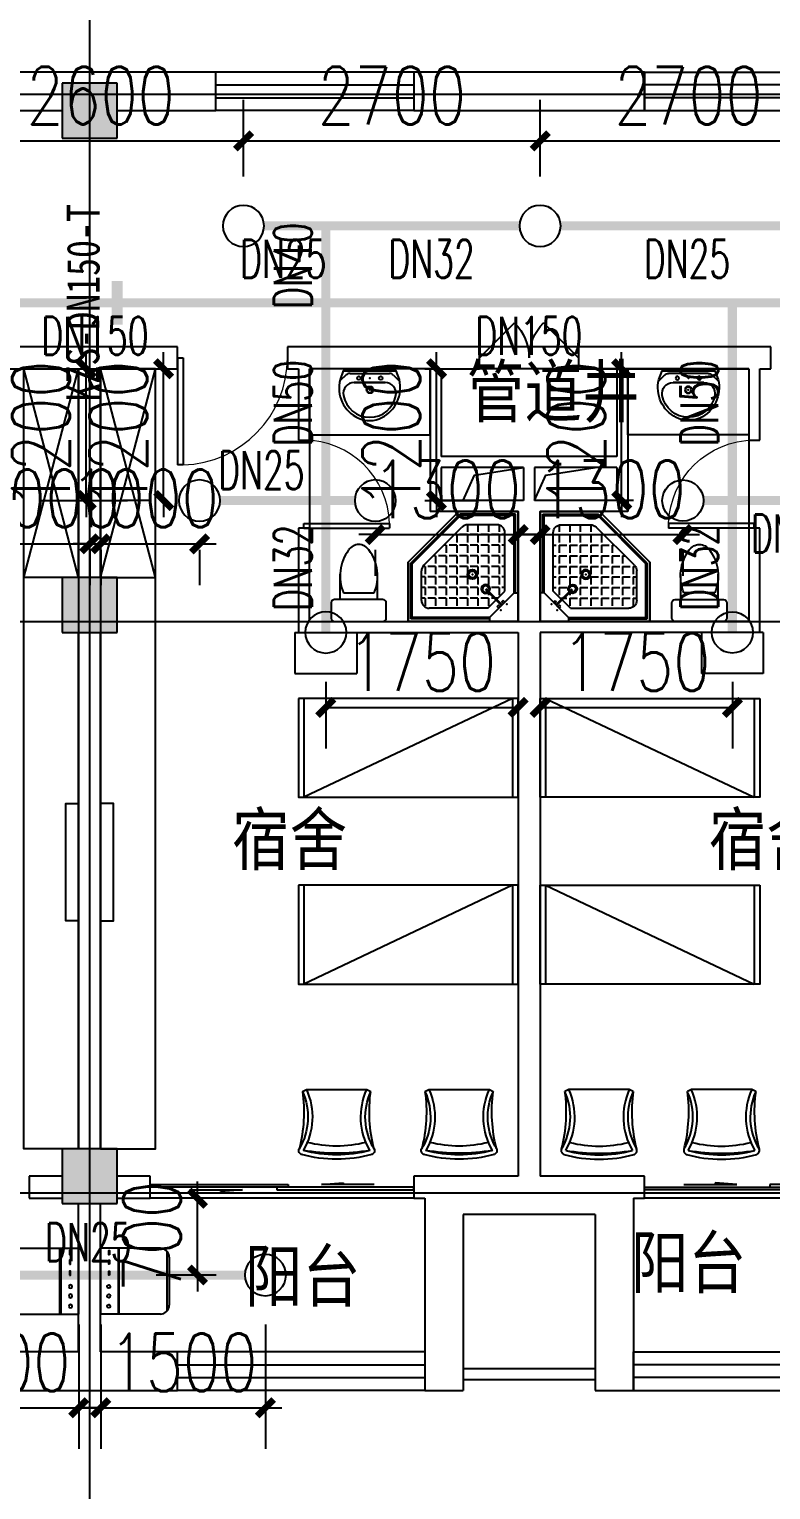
# Model space of a CAD drawing. Extents: x 0 to 2838408, y -923048 to 203859.
# Drawn here: x 2748213 to 2754963, y -549563 to -536267 of the extents above; entities that cross this region are included whole.
import ezdxf
from ezdxf.enums import TextEntityAlignment as Align

# ---------------------------------------------------------------- set-up
doc = ezdxf.new("R2010")
doc.units = 0
doc.header["$LTSCALE"] = 1000
for name, color, linetype in [('A-Fixt', 81, 'Continuous'), ('CLAYER', 7, 'Continuous'), ('COLUMN', 9, 'Continuous'), ('DIM_喷淋', 3, 'Continuous'), ('DOOR_FIRE', 4, 'Continuous'), ('DOTE', 8, 'Continuous'), ('E2-栏杆', 92, 'Continuous'), ('EQUIP_喷头', 7, 'Continuous'), ('PIPE-喷淋', 6, 'Continuous'), ('PUB_HATCH', 8, 'Continuous'), ('PUB_TEXT', 7, 'Continuous'), ('TEXT_喷淋', 7, 'Continuous'), ('TWT_DIM', 3, 'Continuous'), ('WALL', 9, 'Continuous'), ('WINDOW', 4, 'Continuous'), ('XREF', 8, 'Continuous'), ('抗震支吊架', 2, 'Continuous'), ('洁具', 213, 'Continuous'), ('配景', 3, 'Continuous')]:
    doc.layers.add(name, color=color, linetype=linetype)
doc.styles.add('_TCH_DIM_T3', font='SIMPLEX', dxfattribs={"width": 0.75, "bigfont": 'HZTXT'})
doc.styles.add('_TWT_PIPEDN', font='SIMPLEX', dxfattribs={"width": 0.8, "height": 2.3, "bigfont": 'HZTXT'})
doc.styles.add('kzcad', font='', dxfattribs={"width": 0.8})
doc.styles.get("Standard").update_dxf_attribs({"font": 'geniso.shx', "bigfont": 'hztxt.shx'})
doc.styles.get('kzcad').set_extended_font_data('SimSun')
doc.dimstyles.new('_TWT_ARCH&&150', dxfattribs={"dimtxt": 525, "dimasz": 150, "dimexe": 375, "dimexo": 450, "dimgap": 150, "dimtad": 1, "dimdec": 0, "dimzin": 0, "dimdsep": 46, "dimtxsty": '_TCH_DIM_T3', "dimblk": 'ARCHTICK', "dimcen": 0.09, "dimclrt": 7, "dimazin": 2, "dimtfac": 1, "dimtdec": 0, "dimtix": 1, "dimtmove": 2, "dimatfit": 3, "dimfxl": 1, "dimtolj": 1, "dimtzin": 0, "dimarcsym": 0})

# ---------------------------------------------------------------- blocks, each defined once
blk = doc.blocks.new('1F平面-CAD导入_dwg_Drawing4_t3_dwg_$plan$00001613-474159-1F-927810-1F')
at = {"layer": '洁具'}
for p, q in [((-200, 170), (-430, 170)), ((-260, -140), (-260, 140)), ((-30, 250), (-170, 250)), ((-200, -170), (-200, -220)), ((-170, -250), (-30, -250))]:
    blk.add_line(p, q, dxfattribs=at)
for points in [[(-200, 220), (-200, 170), (-200, -170), (-430, -170)], [(0, -220), (0, 220)]]:
    blk.add_lwpolyline(points, dxfattribs=at)
for centre, radius, start, end in [((-413, -227), 398, 67.4505, 126.6381), ((-170, 220), 30, 90, 180), ((-30, 220), 30, 0, 90), ((-590, 0), 110, 123.4509, 236.5491), ((-413, 227), 398, 233.3619, 292.5495), ((-170, -220), 30, 180, 270), ((-30, -220), 30, 270, 0)]:
    blk.add_arc(centre, radius, start, end, dxfattribs=at)
blk = doc.blocks.new('$lvtry$00000169')
at = {"color": 0}
for p, q in [((259, -36), (259, 0)), ((259, -36), (36, -259)), ((276, -120), (120, -276)), ((259, -24), (976, -24)), ((259, -36), (964, -36)), ((276, -120), (808, -120)), ((964, -36), (976, -24)), ((964, -36), (964, -525)), ((976, -24), (976, -530)), ((36, -259), (0, -259)), ((24, -259), (24, -976)), ((36, -259), (36, -964)), ((144, -151), (291, -298)), ((151, -144), (298, -291)), ((173, -309), (173, -239)), ((183, -213), (205, -213)), ((220, -213), (243, -213)), ((270, -213), (270, -143)), ((270, -213), (340, -213)), ((270, -263), (270, -239)), ((366, -213), (366, -143)), ((366, -213), (436, -213)), ((366, -309), (366, -239)), ((462, -213), (462, -143)), ((462, -213), (532, -213)), ((462, -309), (462, -239)), ((558, -213), (558, -143)), ((558, -213), (628, -213)), ((558, -309), (558, -239)), ((655, -213), (655, -143)), ((655, -213), (725, -213)), ((655, -309), (655, -239)), ((751, -213), (751, -143)), ((751, -213), (821, -213)), ((751, -309), (751, -239)), ((847, -213), (847, -143)), ((847, -213), (880, -213)), ((847, -309), (847, -239)), ((880, -192), (880, -460)), ((120, -276), (120, -808)), ((120, -309), (147, -309)), ((173, -309), (243, -309)), ((173, -405), (173, -335)), ((270, -405), (270, -335)), ((334, -309), (340, -309)), ((366, -309), (436, -309)), ((366, -405), (366, -335)), ((462, -309), (532, -309)), ((462, -405), (462, -335)), ((558, -309), (628, -309)), ((558, -405), (558, -335)), ((655, -309), (725, -309)), ((655, -405), (655, -335)), ((751, -309), (821, -309)), ((751, -405), (751, -335)), ((847, -309), (880, -309)), ((847, -405), (847, -335)), ((120, -405), (147, -405)), ((120, -501), (147, -501)), ((173, -405), (243, -405)), ((173, -501), (173, -431)), ((173, -501), (243, -501)), ((173, -598), (173, -528)), ((270, -405), (340, -405)), ((270, -501), (270, -431)), ((270, -501), (340, -501)), ((270, -598), (270, -528)), ((366, -405), (379, -405)), ((366, -501), (366, -431)), ((366, -501), (436, -501)), ((366, -598), (366, -528)), ((462, -405), (532, -405)), ((462, -501), (462, -431)), ((462, -501), (532, -501)), ((462, -598), (462, -528)), ((859, -511), (511, -859)), ((964, -525), (525, -964)), ((976, -530), (530, -976)), ((558, -405), (628, -405)), ((558, -501), (558, -431)), ((558, -501), (628, -501)), ((558, -598), (558, -528)), ((655, -405), (725, -405)), ((655, -501), (655, -431)), ((655, -501), (725, -501)), ((655, -598), (655, -528)), ((751, -405), (821, -405)), ((751, -501), (751, -431)), ((751, -501), (821, -501)), ((751, -598), (751, -528)), ((847, -405), (880, -405)), ((847, -501), (847, -431)), ((847, -501), (867, -501)), ((964, -525), (976, -530)), ((120, -598), (147, -598)), ((173, -598), (243, -598)), ((173, -694), (173, -624)), ((270, -598), (340, -598)), ((270, -694), (270, -624)), ((366, -598), (436, -598)), ((366, -694), (366, -624)), ((462, -598), (532, -598)), ((462, -694), (462, -624)), ((558, -598), (628, -598)), ((558, -694), (558, -624)), ((655, -598), (725, -598)), ((655, -694), (655, -624)), ((751, -598), (773, -598)), ((120, -694), (147, -694)), ((120, -790), (147, -790)), ((173, -694), (243, -694)), ((173, -790), (173, -720)), ((173, -790), (243, -790)), ((270, -694), (340, -694)), ((270, -790), (270, -720)), ((270, -790), (340, -790)), ((366, -694), (436, -694)), ((366, -790), (366, -720)), ((366, -790), (436, -790)), ((462, -694), (532, -694)), ((462, -790), (462, -720)), ((462, -790), (532, -790)), ((558, -694), (628, -694)), ((558, -790), (558, -720)), ((558, -790), (580, -790)), ((655, -694), (676, -694)), ((173, -878), (173, -816)), ((192, -880), (460, -880)), ((270, -880), (270, -816)), ((366, -880), (366, -816)), ((462, -880), (462, -816)), ((36, -964), (24, -976)), ((24, -976), (530, -976)), ((36, -964), (525, -964)), ((525, -964), (530, -976))]:
    blk.add_line(p, q, dxfattribs=at)
blk.add_lwpolyline([(0, 0), (0, -1000), (540, -1000), (1000, -540), (1000, 0)], close=True)
for points in [[(0, 0), (0, -1000)], [(0, 0), (1000, 0)], [(1000, 0), (1000, -540)], [(190, -136), (178, -148), (162, -132), (174, -121)], [(136, -190), (148, -178), (132, -162), (121, -174)], [(1000, -540), (540, -1000)], [(0, -1000), (540, -1000)]]:
    blk.add_lwpolyline(points, close=True, dxfattribs=at)
for radius in [43.8, 31.1]:
    blk.add_circle((416, -428), radius, dxfattribs=at)
for centre, radius, start, end in [((808, -192), 72, 0, 90), ((296, -296), 40.6, 142.583, 128.4197), ((296, -296), 28.6, 145.828, 125.6599), ((808, -460), 72, 315, 0), ((192, -808), 72, 180, 270), ((460, -808), 72, 270, 315)]:
    blk.add_arc(centre, radius, start, end, dxfattribs=at)
for p in [(156, -102, 0), (103, -156, 0), (416, -428, 0)]:
    blk.add_point(p, dxfattribs=at)
blk = doc.blocks.new('$lvtry$00000178')
at = {"color": 0}
for p, q in [((-238, 0), (238, 0)), ((-214, -36), (-272, -91)), ((-180, -23), (180, -23)), ((-142, -105), (140, -105)), ((140, -105), (-142, -105)), ((216, -37), (268, -91))]:
    blk.add_line(p, q, dxfattribs=at)
blk.add_lwpolyline([(-104, -430, 0.224698), (110, -425, 0.348046), (269, -79), (239, 0), (-241, 0), (-271, -79, 0.356844)], format="xyb", close=True, dxfattribs=at)
for centre, radius in [((-100, -65), 16.3), ((100, -65), 16.3), ((1, -172), 31.6)]:
    blk.add_circle(centre, radius, dxfattribs=at)
at = {"color": 0, "lineweight": 13}
blk.add_circle((1, -172), 23, dxfattribs=at)
at = {"color": 0}
for centre, radius, start, end in [((-142, -205), 100, 90, 190.5602), ((-180, -73), 50, 90, 133.181), ((140, -205), 100, 349.4398, 90), ((180, -73), 50, 44.5607, 90), ((-1, -179), 243, 190.5602, 349.4398)]:
    blk.add_arc(centre, radius, start, end, dxfattribs=at)
for p in [(0, -65), (1, -172)]:
    blk.add_point(p, dxfattribs=at)
blk = doc.blocks.new('A$C70365C93')
at = {"layer": '洁具'}
blk.add_lwpolyline([(-1900, 2300), (-1900, 1700), (-800, 1700), (-800, 2300)], close=True, dxfattribs=at)
blk.add_blockref('$lvtry$00000178', (-1350, 2280), dxfattribs=at)
at = {"layer": '洁具', "rotation": 180}
blk.add_blockref('$lvtry$00000169', (0, 0), dxfattribs=at)
at = {"layer": '洁具', "extrusion": (0, 0, -1), "xscale": -1, "zscale": -1, "rotation": 90}
blk.add_blockref('1F平面-CAD导入_dwg_Drawing4_t3_dwg_$plan$00001613-474159-1F-927810-1F', (1450, 0), dxfattribs=at)
blk = doc.blocks.new('单人床')
at = {"layer": 'A-Fixt'}
for p, q in [((47774, 13973), (48674, 13973)), ((47774, 12073), (48674, 13973)), ((47774, 12073), (48674, 12073))]:
    blk.add_line(p, q, dxfattribs=at)
blk.add_lwpolyline([(47774, 14023), (48674, 14023), (48674, 12023), (47774, 12023), (47774, 14023)], dxfattribs=at)
blk = doc.blocks.new('CH_AP01')
for p, q in [((-311, 17), (-275, 0)), ((-275, 0), (275, 0)), ((275, 0), (311, 17))]:
    blk.add_line(p, q)
for centre, radius, start, end in [((-307, 555), 37.8, 100.1859, 202.8359), ((-1658, 202), 1360, 352.1659, 14.4283), ((-824, 250), 563, 335.5038, 31.0903), ((0, -579), 1213, 74.7104, 105.2896), ((0, -579), 1173, 75.0287, 104.9713), ((0, -1278), 1857, 80.611, 99.389), ((-824, 250), 603, 335.5038, 30.2691), ((824, 250), 603, 149.7309, 204.4962), ((824, 250), 563, 148.9097, 204.4962), ((1658, 202), 1360, 165.5717, 187.8341), ((307, 555), 37.8, 337.1641, 79.8141), ((0, -579), 1093, 75.8767, 104.1233)]:
    blk.add_arc(centre, radius, start, end)
blk = doc.blocks.new('A$C61295E98')
at = {"color": 3}
for p, q in [((544, 598), (0, 598)), ((0, 598), (0, 0)), ((161, 598), (161, 0)), ((170, 0), (170, 598)), ((603, 572), (603, 26)), ((624, 518), (624, 80)), ((544, 0), (0, 0))]:
    blk.add_line(p, q, dxfattribs=at)
for points in [[(82, 540), (75, 540), (75, 577), (82, 577)], [(82, 453), (75, 453), (75, 490), (82, 490)], [(82, 353), (75, 353), (75, 389), (82, 389)]]:
    blk.add_lwpolyline(points, close=True, dxfattribs=at)
for centre in [(74, 250), (74, 164), (74, 71)]:
    blk.add_circle(centre, 15.7, dxfattribs=at)
for centre, start, end in [((544, 518), 360, 90), ((544, 80), 270, 0)]:
    blk.add_arc(centre, 80, start, end, dxfattribs=at)
blk = doc.blocks.new('宿舍')
at = {"layer": 'A-Fixt'}
for p, q in [((47854, 13802), (48354, 15702)), ((48354, 13802), (47854, 15702)), ((47854, 13802), (48354, 13802))]:
    blk.add_line(p, q, dxfattribs=at)
for points in [[(47854, 8602), (48354, 8602), (48354, 15702), (47854, 15702)], [(47854, 10676), (47970, 10676), (47970, 11743), (47854, 11743)]]:
    blk.add_lwpolyline(points, close=True, dxfattribs=at)
at = {"xscale": -1, "rotation": 90}
for p in [(63677, 60475), (63677, 58775)]:
    blk.add_blockref('单人床', p, dxfattribs=at)
at = {"layer": 'A-Fixt', "xscale": -1, "rotation": 180}
for p in [(50002, 9140), (51117, 9140)]:
    blk.add_blockref('CH_AP01', p, dxfattribs=at)
at = {"layer": '配景', "color": 252}
blk.add_blockref('A$C61295E98', (47854, 7097), dxfattribs=at)
blk = doc.blocks.new('$WINLIB2D$00000001')
at = {"color": 0}
for points in [[(-0.5, 0.5), (-0.5, -0.5)], [(-0.5, 0.5), (0.5, 0.5)], [(0.5, -0.5), (0.5, 0.5)], [(0.5, 0.1667), (-0.5, 0.1667)], [(0.5, -0.1667), (-0.5, -0.1667)], [(-0.5, -0.5), (0.5, -0.5)]]:
    blk.add_lwpolyline(points, dxfattribs=at)
blk = doc.blocks.new('$DorLib2D$00000131')
at = {"color": 0, "linetype": 'Continuous'}
for p, q in [((0.15, 0.125), (0.2319, 0.1973)), ((0.2319, 0.1973), (0.2319, 0.125)), ((-0.5, 0.125), (-0.5, 0)), ((0.0192, 0.125), (-0.5, 0.125)), ((0.0192, 0), (0.0192, 0.125)), ((0.35, 0.125), (0.15, 0.125)), ((-0.5, 0), (0.0192, 0)), ((-0.024, 0), (0.5, 0)), ((-0.024, -0.125), (-0.024, 0)), ((0.5, 0), (0.5, -0.125)), ((-0.35, -0.125), (-0.15, -0.125)), ((-0.2319, -0.1973), (-0.2319, -0.125)), ((-0.15, -0.125), (-0.2319, -0.1973)), ((0.5, -0.125), (-0.024, -0.125))]:
    blk.add_line(p, q, dxfattribs=at)
blk = doc.blocks.new('$DorLib2D$00000116')
at = {"color": 0}
for p, q in [((-0.5, 0), (-0.146, 0.354)), ((0.5, 0), (0.146, 0.354))]:
    blk.add_line(p, q, dxfattribs=at)
for centre, start, end in [((-0.5, 0), 0, 45), ((0.5, 0), 135, 180)]:
    blk.add_arc(centre, 0.5, start, end, dxfattribs=at)
blk = doc.blocks.new('$DorLib2D$00000001')
for p, q in [((0.45, 0.975), (0.5, 0.975)), ((0.45, 0), (0.45, 0.975)), ((0.5, 0), (0.5, 0.975)), ((0.5, 0), (0.45, 0))]:
    blk.add_line(p, q)
at = {"lineweight": 13}
blk.add_arc((0.475, 0), 0.975, 91.4693, 180, dxfattribs=at)
blk = doc.blocks.new('3F1')
at = {"layer": 'PUB_HATCH'}
for points in [[(2412466.7, -537258.3), (2412966.7, -537258.3), (2412966.7, -536758.3), (2412466.7, -536758.3)], [(2412466.7, -541758.3), (2412966.7, -541758.3), (2412966.7, -541258.3), (2412466.7, -541258.3)], [(2412466.7, -546958.3), (2412966.7, -546958.3), (2412966.7, -546458.3), (2412466.7, -546458.3)]]:
    blk.add_hatch(color=256, dxfattribs=at).paths.add_polyline_path(points)
for points in [[(2416116.7, -540558.3), (2416220.3, -540328), (2416666.7, -540258.3)], [(2416766.7, -540558.3), (2416870.3, -540328), (2417316.7, -540258.3)]]:
    blk.add_lwpolyline(points)
at = {"layer": 'COLUMN'}
for p, q in [((2412966.7, -536758.3), (2412466.7, -536758.3)), ((2412466.7, -536758.3), (2412466.7, -537258.3)), ((2412966.7, -537258.3), (2412966.7, -536758.3)), ((2412466.7, -537258.3), (2412966.7, -537258.3)), ((2412966.7, -541258.3), (2412466.7, -541258.3)), ((2412466.7, -541258.3), (2412466.7, -541758.3)), ((2412966.7, -541758.3), (2412966.7, -541258.3)), ((2412466.7, -541758.3), (2412966.7, -541758.3)), ((2412966.7, -546458.3), (2412466.7, -546458.3)), ((2412466.7, -546458.3), (2412466.7, -546958.3)), ((2412966.7, -546958.3), (2412966.7, -546458.3)), ((2412466.7, -546958.3), (2412966.7, -546958.3))]:
    blk.add_line(p, q, dxfattribs=at)
at = {"layer": 'DOOR_FIRE'}
for p, q in [((2417166.7, -539158.3), (2416266.7, -539158.3)), ((2417166.7, -539358.3), (2416266.7, -539358.3))]:
    blk.add_line(p, q, dxfattribs=at)
at = {"layer": 'DOTE'}
for p, q in [((2412716.7, -467258.3), (2412716.7, -550458.3)), ((2343216.7, -536858.3), (2453916.7, -536858.3)), ((2343216.7, -541658.3), (2453916.7, -541658.3)), ((2343216.7, -546858.3), (2453916.7, -546858.3)), ((2343216.7, -546858.3), (2453916.7, -546858.3))]:
    blk.add_line(p, q, dxfattribs=at)
at = {"layer": 'E2-栏杆'}
for points in [[(2416116.7, -548458.3), (2417316.7, -548458.3)], [(2416116.7, -548558.3), (2417316.7, -548558.3)]]:
    blk.add_lwpolyline(points, dxfattribs=at)
at = {"layer": 'WALL'}
for p, q in [((2412716.7, -536658.3), (2411566.7, -536658.3)), ((2413866.7, -536658.3), (2412716.7, -536658.3)), ((2413866.7, -537008.3), (2413866.7, -536658.3)), ((2417766.7, -536658.3), (2415666.7, -536658.3)), ((2415666.7, -536658.3), (2415666.7, -537008.3)), ((2417766.7, -537008.3), (2417766.7, -536658.3)), ((2411566.7, -537008.3), (2412466.7, -537008.3)), ((2412966.7, -537008.3), (2413866.7, -537008.3)), ((2415666.7, -537008.3), (2417766.7, -537008.3)), ((2412716.7, -539158.3), (2411916.7, -539158.3)), ((2413516.7, -539158.3), (2412716.7, -539158.3)), ((2413516.7, -539358.3), (2413516.7, -539158.3)), ((2414616.7, -539158.3), (2414516.7, -539158.3)), ((2414516.7, -539158.3), (2414516.7, -539358.3)), ((2415816.7, -539158.3), (2414616.7, -539158.3)), ((2416266.7, -539158.3), (2415816.7, -539158.3)), ((2416266.7, -539358.3), (2416266.7, -539158.3)), ((2417616.7, -539158.3), (2417166.7, -539158.3)), ((2417166.7, -539158.3), (2417166.7, -539358.3)), ((2418816.7, -539158.3), (2417616.7, -539158.3)), ((2418916.7, -539158.3), (2418816.7, -539158.3)), ((2418916.7, -539358.3), (2418916.7, -539158.3)), ((2411916.7, -539358.3), (2412616.7, -539358.3)), ((2412616.7, -541258.3), (2412616.7, -539358.3)), ((2412816.7, -541258.3), (2412816.7, -539358.3)), ((2412816.7, -539358.3), (2413516.7, -539358.3)), ((2414516.7, -539358.3), (2414616.7, -539358.3)), ((2414616.7, -539358.3), (2414616.7, -540008.3)), ((2415816.7, -539358.3), (2414716.7, -539358.3)), ((2414716.7, -540008.3), (2414716.7, -539358.3)), ((2415816.7, -539358.3), (2415816.7, -540158.3)), ((2415916.7, -539358.3), (2416266.7, -539358.3)), ((2415916.7, -539358.3), (2415916.7, -540158.3)), ((2417166.7, -539358.3), (2417516.7, -539358.3)), ((2417516.7, -539358.3), (2417516.7, -540158.3)), ((2418716.7, -539358.3), (2417616.7, -539358.3)), ((2417616.7, -539358.3), (2417616.7, -540158.3)), ((2418716.7, -539358.3), (2418716.7, -540008.3)), ((2418816.7, -540008.3), (2418816.7, -539358.3)), ((2418816.7, -539358.3), (2418916.7, -539358.3)), ((2414616.7, -540008.3), (2414716.7, -540008.3)), ((2418716.7, -540008.3), (2418816.7, -540008.3)), ((2415816.7, -540158.3), (2415816.7, -540658.3)), ((2416716.7, -540158.3), (2415916.7, -540158.3)), ((2417516.7, -540158.3), (2416716.7, -540158.3)), ((2417616.7, -540158.3), (2417616.7, -540658.3)), ((2416666.7, -540258.3), (2415916.7, -540258.3)), ((2415916.7, -540258.3), (2415916.7, -540558.3)), ((2416666.7, -540258.3), (2416666.7, -540558.3)), ((2417516.7, -540258.3), (2416766.7, -540258.3)), ((2416766.7, -540258.3), (2416766.7, -540558.3)), ((2417516.7, -540258.3), (2417516.7, -540558.3)), ((2416666.7, -540558.3), (2415916.7, -540558.3)), ((2417516.7, -540558.3), (2416766.7, -540558.3)), ((2416616.7, -540658.3), (2415816.7, -540658.3)), ((2416616.7, -540658.3), (2416616.7, -541658.3)), ((2416816.7, -540658.3), (2416816.7, -541658.3)), ((2417616.7, -540658.3), (2416816.7, -540658.3)), ((2414716.7, -540808.3), (2414616.7, -540808.3)), ((2414616.7, -540808.3), (2414616.7, -541758.3)), ((2414716.7, -541658.3), (2414716.7, -540808.3)), ((2418816.7, -540808.3), (2418716.7, -540808.3)), ((2418716.7, -540808.3), (2418716.7, -541658.3)), ((2418816.7, -541758.3), (2418816.7, -540808.3)), ((2414716.7, -541658.3), (2416616.7, -541658.3)), ((2418716.7, -541658.3), (2416816.7, -541658.3)), ((2412616.7, -546458.3), (2412616.7, -541758.3)), ((2412816.7, -546458.3), (2412816.7, -541758.3)), ((2414616.7, -541758.3), (2416616.7, -541758.3)), ((2416616.7, -541758.3), (2416616.7, -546708.3)), ((2418816.7, -541758.3), (2416816.7, -541758.3)), ((2416816.7, -541758.3), (2416816.7, -546708.3)), ((2412466.7, -546708.3), (2412166.7, -546708.3)), ((2412166.7, -546708.3), (2412166.7, -546908.3)), ((2413266.7, -546708.3), (2412966.7, -546708.3)), ((2413266.7, -546908.3), (2413266.7, -546708.3)), ((2416016.7, -546708.3), (2415666.7, -546708.3)), ((2415666.7, -546708.3), (2415666.7, -546908.3)), ((2416616.7, -546708.3), (2416016.7, -546708.3)), ((2417416.7, -546708.3), (2416816.7, -546708.3)), ((2417766.7, -546708.3), (2417416.7, -546708.3)), ((2417766.7, -546908.3), (2417766.7, -546708.3)), ((2412166.7, -546908.3), (2412466.7, -546908.3)), ((2412616.7, -548308.3), (2412616.7, -546958.3)), ((2412816.7, -548308.3), (2412816.7, -546958.3)), ((2412966.7, -546908.3), (2413266.7, -546908.3)), ((2415666.7, -546908.3), (2415766.7, -546908.3)), ((2415766.7, -546908.3), (2415766.7, -548308.3)), ((2417666.7, -546908.3), (2417666.7, -548308.3)), ((2417666.7, -546908.3), (2417766.7, -546908.3)), ((2416116.7, -547058.3), (2416116.7, -548658.3)), ((2416716.7, -547058.3), (2416116.7, -547058.3)), ((2417316.7, -547058.3), (2416716.7, -547058.3)), ((2417316.7, -547058.3), (2417316.7, -548658.3)), ((2412616.7, -548308.3), (2411916.7, -548308.3)), ((2413516.7, -548308.3), (2412816.7, -548308.3)), ((2413516.7, -548658.3), (2413516.7, -548308.3)), ((2415766.7, -548308.3), (2415766.7, -548658.3)), ((2417666.7, -548658.3), (2417666.7, -548308.3)), ((2411916.7, -548658.3), (2412716.7, -548658.3)), ((2412716.7, -548658.3), (2413516.7, -548658.3)), ((2415766.7, -548658.3), (2416116.7, -548658.3)), ((2417316.7, -548658.3), (2417666.7, -548658.3))]:
    blk.add_line(p, q, dxfattribs=at)
at = {"layer": 'WINDOW'}
for p, q in [((2414716.7, -540008.3), (2414716.7, -540808.3)), ((2418716.7, -540008.3), (2418716.7, -540808.3)), ((2415666.7, -546908.3), (2413266.7, -546908.3)), ((2420166.7, -546908.3), (2417766.7, -546908.3))]:
    blk.add_line(p, q, dxfattribs=at)
at = {"xscale": -1, "rotation": 359.9999999999999}
for name, p in [('宿舍', (2460470.6, -555059.9)), ('A$C70365C93', (2416816.7, -541658.3)), ('宿舍', (2468470.6, -555059.9))]:
    blk.add_blockref(name, p, dxfattribs=at)
for name, p in [('宿舍', (2364962.9, -555059.9)), ('A$C70365C93', (2416616.7, -541658.3))]:
    blk.add_blockref(name, p)
at = {"layer": 'DOOR_FIRE', "xscale": 900, "yscale": -900, "zscale": 200, "rotation": 179.9999999994664}
blk.add_blockref('$DorLib2D$00000116', (2416716.7, -539258.3), dxfattribs=at)
at = {"layer": 'WINDOW'}
for name, p, xscale, yscale, zscale, rotation in [('$WINLIB2D$00000001', (2414766.7, -536833.3), -1800, 350, -1800, 359.9999999999996), ('$DorLib2D$00000001', (2414666.7, -540408.3), 800, 800, 800, 269.9999999994664), ('$DorLib2D$00000001', (2418766.7, -540408.3), 800, -800, 800, 269.9999999994664), ('$DorLib2D$00000131', (2414466.7, -546808.3), 2400, 200, 2400, 180), ('$DorLib2D$00000131', (2418966.7, -546808.3), -2400, 200, -2400, 180), ('$WINLIB2D$00000001', (2414641.7, -548483.3), 2249.999999993481, -350, 2249.999999993481, 180)]:
    blk.add_blockref(name, p, dxfattribs=dict(at, xscale=xscale, yscale=yscale, zscale=zscale, rotation=rotation))
for name, p, xscale, yscale, zscale in [('$WINLIB2D$00000001', (2418666.7, -536833.3), 1800, 350, 1800), ('$DorLib2D$00000001', (2414016.7, -539258.3), -1000, -1000, -1000), ('$WINLIB2D$00000001', (2418791.7, -548483.3), 2249.999999993481, 350, 2249.999999993481)]:
    blk.add_blockref(name, p, dxfattribs=dict(at, xscale=xscale, yscale=yscale, zscale=zscale))
at = {"layer": 'CLAYER'}
blk.add_text('管道井', height=525, dxfattribs=at).set_placement((2416149.1, -539845.3))
at = {"layer": 'PUB_TEXT'}
for s, p in [('宿舍', (2414011.9, -543922.1)), ('宿舍', (2418351.3, -543922.1)), ('阳台', (2417643.2, -547774.1)), ('阳台', (2414131.5, -547896.3))]:
    blk.add_text(s, height=525, dxfattribs=at).set_placement(p)
blk = doc.blocks.new('_ArchTick')
at = {"color": 0, "linetype": 'ByBlock', "const_width": 0.4}
blk.add_lwpolyline([(-0.5, -0.5), (0.5, 0.5)], dxfattribs=at)
blk = doc.blocks.new('*D2132')
at = {"layer": 'Defpoints', "color": 0, "linetype": 'ByBlock', "transparency": 16777216}
for p in [(2748863, -547608), (2750363, -547608), (2750363, -548816)]:
    blk.add_point(p, dxfattribs=at)
at = {"layer": 'TWT_DIM', "color": 0, "linetype": 'ByBlock', "lineweight": -2, "transparency": 16777216}
for p, q in [((2748863, -548058), (2748863, -549191)), ((2750363, -548058), (2750363, -549191)), ((2748863, -548816), (2748713, -548816)), ((2748863, -548816), (2750363, -548816)), ((2750363, -548816), (2750513, -548816))]:
    blk.add_line(p, q, dxfattribs=at)
at = {"layer": 'TWT_DIM', "color": 0, "linetype": 'ByBlock', "lineweight": -2, "transparency": 16777216, "xscale": 150, "yscale": 150, "zscale": 150}
blk.add_blockref('_ArchTick', (2748863, -548816), dxfattribs=at)
at = {"layer": 'TWT_DIM', "color": 0, "linetype": 'ByBlock', "lineweight": -2, "transparency": 16777216, "xscale": 150, "yscale": 150, "zscale": 150, "rotation": 180}
blk.add_blockref('_ArchTick', (2750363, -548816), dxfattribs=at)
at = {"layer": 'TWT_DIM', "color": 7, "linetype": 'ByBlock', "transparency": 16777216, "insert": (2749613, -548403), "char_height": 525, "attachment_point": 5, "style": '_TCH_DIM_T3'}
blk.add_mtext('\\A1;1500', dxfattribs=at)
blk = doc.blocks.new('*D2133')
at = {"layer": 'Defpoints', "color": 0, "linetype": 'ByBlock', "transparency": 16777216}
for p in [(2749744, -546908), (2750363, -546908), (2750363, -547608)]:
    blk.add_point(p, dxfattribs=at)
at = {"layer": 'TWT_DIM', "color": 0, "linetype": 'ByBlock', "lineweight": -2, "transparency": 16777216}
for p, q in [((2749744, -546908), (2749744, -546758)), ((2749913, -546908), (2749369, -546908)), ((2749744, -547608), (2749744, -546908)), ((2749913, -547608), (2749369, -547608)), ((2749744, -547608), (2749744, -547758))]:
    blk.add_line(p, q, dxfattribs=at)
at = {"layer": 'TWT_DIM', "color": 0, "linetype": 'ByBlock', "lineweight": -2, "transparency": 16777216, "xscale": 150, "yscale": 150, "zscale": 150}
for p, rotation in [((2749744, -546908), 270), ((2749744, -547608), 90)]:
    blk.add_blockref('_ArchTick', p, dxfattribs=dict(at, rotation=rotation))
at = {"layer": 'TWT_DIM', "color": 7, "linetype": 'ByBlock', "transparency": 16777216, "insert": (2749331, -547258), "char_height": 525, "attachment_point": 5, "rotation": 90, "style": '_TCH_DIM_T3'}
blk.add_mtext('\\A1;700', dxfattribs=at)
blk = doc.blocks.new('*D2134')
at = {"layer": 'Defpoints', "color": 0, "linetype": 'ByBlock', "transparency": 16777216}
for p in [(2752863, -540558), (2754163, -540558), (2754163, -540868)]:
    blk.add_point(p, dxfattribs=at)
at = {"layer": 'TWT_DIM', "color": 0, "linetype": 'ByBlock', "lineweight": -2, "transparency": 16777216}
for p, q in [((2752863, -540868), (2752713, -540868)), ((2752863, -540868), (2754163, -540868)), ((2754163, -540868), (2754313, -540868)), ((2752863, -541008), (2752863, -541243)), ((2754163, -541008), (2754163, -541243))]:
    blk.add_line(p, q, dxfattribs=at)
at = {"layer": 'TWT_DIM', "color": 0, "linetype": 'ByBlock', "lineweight": -2, "transparency": 16777216, "xscale": 150, "yscale": 150, "zscale": 150}
blk.add_blockref('_ArchTick', (2752863, -540868), dxfattribs=at)
at = {"layer": 'TWT_DIM', "color": 0, "linetype": 'ByBlock', "lineweight": -2, "transparency": 16777216, "xscale": 150, "yscale": 150, "zscale": 150, "rotation": 180}
blk.add_blockref('_ArchTick', (2754163, -540868), dxfattribs=at)
at = {"layer": 'TWT_DIM', "color": 7, "linetype": 'ByBlock', "transparency": 16777216, "insert": (2753513, -540456), "char_height": 525, "attachment_point": 5, "style": '_TCH_DIM_T3'}
blk.add_mtext('\\A1;1300', dxfattribs=at)
blk = doc.blocks.new('*D2135')
at = {"layer": 'Defpoints', "color": 0, "linetype": 'ByBlock', "transparency": 16777216}
for p in [(2751363, -540558), (2752663, -540558), (2752663, -540868)]:
    blk.add_point(p, dxfattribs=at)
at = {"layer": 'TWT_DIM', "color": 0, "linetype": 'ByBlock', "lineweight": -2, "transparency": 16777216}
for p, q in [((2751363, -540868), (2751213, -540868)), ((2751363, -540868), (2752663, -540868)), ((2752663, -540868), (2752813, -540868)), ((2751363, -541008), (2751363, -541243)), ((2752663, -541008), (2752663, -541243))]:
    blk.add_line(p, q, dxfattribs=at)
at = {"layer": 'TWT_DIM', "color": 0, "linetype": 'ByBlock', "lineweight": -2, "transparency": 16777216, "xscale": 150, "yscale": 150, "zscale": 150}
blk.add_blockref('_ArchTick', (2751363, -540868), dxfattribs=at)
at = {"layer": 'TWT_DIM', "color": 0, "linetype": 'ByBlock', "lineweight": -2, "transparency": 16777216, "xscale": 150, "yscale": 150, "zscale": 150, "rotation": 180}
blk.add_blockref('_ArchTick', (2752663, -540868), dxfattribs=at)
at = {"layer": 'TWT_DIM', "color": 7, "linetype": 'ByBlock', "transparency": 16777216, "insert": (2752013, -540456), "char_height": 525, "attachment_point": 5, "style": '_TCH_DIM_T3'}
blk.add_mtext('\\A1;1300', dxfattribs=at)
blk = doc.blocks.new('*D2138')
at = {"layer": 'Defpoints', "color": 0, "linetype": 'ByBlock', "transparency": 16777216}
for p in [(2752863, -541758), (2754613, -541758), (2754613, -542441)]:
    blk.add_point(p, dxfattribs=at)
at = {"layer": 'TWT_DIM', "color": 0, "linetype": 'ByBlock', "lineweight": -2, "transparency": 16777216}
for p, q in [((2752863, -542208), (2752863, -542816)), ((2754613, -542208), (2754613, -542816)), ((2752863, -542441), (2754613, -542441))]:
    blk.add_line(p, q, dxfattribs=at)
at = {"layer": 'TWT_DIM', "color": 0, "linetype": 'ByBlock', "lineweight": -2, "transparency": 16777216, "xscale": 150, "yscale": 150, "zscale": 150, "rotation": 180}
blk.add_blockref('_ArchTick', (2752863, -542441), dxfattribs=at)
at = {"layer": 'TWT_DIM', "color": 0, "linetype": 'ByBlock', "lineweight": -2, "transparency": 16777216, "xscale": 150, "yscale": 150, "zscale": 150}
blk.add_blockref('_ArchTick', (2754613, -542441), dxfattribs=at)
at = {"layer": 'TWT_DIM', "color": 7, "linetype": 'ByBlock', "transparency": 16777216, "insert": (2753738, -542028), "char_height": 525, "attachment_point": 5, "style": '_TCH_DIM_T3'}
blk.add_mtext('\\A1;1750', dxfattribs=at)
blk = doc.blocks.new('*D2140')
at = {"layer": 'Defpoints', "color": 0, "linetype": 'ByBlock', "transparency": 16777216}
for p in [(2753605, -539358), (2754163, -539358), (2754163, -540558)]:
    blk.add_point(p, dxfattribs=at)
at = {"layer": 'TWT_DIM', "color": 0, "linetype": 'ByBlock', "lineweight": -2, "transparency": 16777216}
for p, q in [((2753605, -539358), (2753605, -539208)), ((2753713, -539358), (2753230, -539358)), ((2753605, -540558), (2753605, -539358)), ((2753713, -540558), (2753230, -540558)), ((2753605, -540558), (2753605, -540708))]:
    blk.add_line(p, q, dxfattribs=at)
at = {"layer": 'TWT_DIM', "color": 0, "linetype": 'ByBlock', "lineweight": -2, "transparency": 16777216, "xscale": 150, "yscale": 150, "zscale": 150}
for p, rotation in [((2753605, -539358), 270), ((2753605, -540558), 90)]:
    blk.add_blockref('_ArchTick', p, dxfattribs=dict(at, rotation=rotation))
at = {"layer": 'TWT_DIM', "color": 7, "linetype": 'ByBlock', "transparency": 16777216, "insert": (2753192, -539958), "char_height": 525, "attachment_point": 5, "rotation": 90, "style": '_TCH_DIM_T3'}
blk.add_mtext('\\A1;1200', dxfattribs=at)
blk = doc.blocks.new('*D2142')
at = {"layer": 'Defpoints', "color": 0, "linetype": 'ByBlock', "transparency": 16777216}
for p in [(2750913, -541758), (2752663, -541758), (2752663, -542441)]:
    blk.add_point(p, dxfattribs=at)
at = {"layer": 'TWT_DIM', "color": 0, "linetype": 'ByBlock', "lineweight": -2, "transparency": 16777216}
for p, q in [((2750913, -542208), (2750913, -542816)), ((2752663, -542208), (2752663, -542816)), ((2750913, -542441), (2752663, -542441))]:
    blk.add_line(p, q, dxfattribs=at)
at = {"layer": 'TWT_DIM', "color": 0, "linetype": 'ByBlock', "lineweight": -2, "transparency": 16777216, "xscale": 150, "yscale": 150, "zscale": 150, "rotation": 180}
blk.add_blockref('_ArchTick', (2750913, -542441), dxfattribs=at)
at = {"layer": 'TWT_DIM', "color": 0, "linetype": 'ByBlock', "lineweight": -2, "transparency": 16777216, "xscale": 150, "yscale": 150, "zscale": 150}
blk.add_blockref('_ArchTick', (2752663, -542441), dxfattribs=at)
at = {"layer": 'TWT_DIM', "color": 7, "linetype": 'ByBlock', "transparency": 16777216, "insert": (2751788, -542028), "char_height": 525, "attachment_point": 5, "style": '_TCH_DIM_T3'}
blk.add_mtext('\\A1;1750', dxfattribs=at)
blk = doc.blocks.new('*D2143')
at = {"layer": 'Defpoints', "color": 0, "linetype": 'ByBlock', "transparency": 16777216}
for p in [(2748763, -540558), (2749763, -540558), (2749763, -540952)]:
    blk.add_point(p, dxfattribs=at)
at = {"layer": 'TWT_DIM', "color": 0, "linetype": 'ByBlock', "lineweight": -2, "transparency": 16777216}
for p, q in [((2748763, -540952), (2748613, -540952)), ((2748763, -540952), (2749763, -540952)), ((2749763, -540952), (2749913, -540952)), ((2748763, -541008), (2748763, -541327)), ((2749763, -541008), (2749763, -541327))]:
    blk.add_line(p, q, dxfattribs=at)
at = {"layer": 'TWT_DIM', "color": 0, "linetype": 'ByBlock', "lineweight": -2, "transparency": 16777216, "xscale": 150, "yscale": 150, "zscale": 150}
blk.add_blockref('_ArchTick', (2748763, -540952), dxfattribs=at)
at = {"layer": 'TWT_DIM', "color": 0, "linetype": 'ByBlock', "lineweight": -2, "transparency": 16777216, "xscale": 150, "yscale": 150, "zscale": 150, "rotation": 180}
blk.add_blockref('_ArchTick', (2749763, -540952), dxfattribs=at)
at = {"layer": 'TWT_DIM', "color": 7, "linetype": 'ByBlock', "transparency": 16777216, "insert": (2749263, -540539), "char_height": 525, "attachment_point": 5, "style": '_TCH_DIM_T3'}
blk.add_mtext('\\A1;1000', dxfattribs=at)
blk = doc.blocks.new('*D2144')
at = {"layer": 'Defpoints', "color": 0, "linetype": 'ByBlock', "transparency": 16777216}
for p in [(2751363, -539358), (2751920, -539358), (2751363, -540558)]:
    blk.add_point(p, dxfattribs=at)
at = {"layer": 'TWT_DIM', "color": 0, "linetype": 'ByBlock', "lineweight": -2, "transparency": 16777216}
for p, q in [((2751920, -539358), (2751920, -539208)), ((2751813, -539358), (2752295, -539358)), ((2751920, -540558), (2751920, -539358)), ((2751813, -540558), (2752295, -540558)), ((2751920, -540558), (2751920, -540708))]:
    blk.add_line(p, q, dxfattribs=at)
at = {"layer": 'TWT_DIM', "color": 0, "linetype": 'ByBlock', "lineweight": -2, "transparency": 16777216, "xscale": 150, "yscale": 150, "zscale": 150}
for p, rotation in [((2751920, -539358), 270), ((2751920, -540558), 90)]:
    blk.add_blockref('_ArchTick', p, dxfattribs=dict(at, rotation=rotation))
at = {"layer": 'TWT_DIM', "color": 7, "linetype": 'ByBlock', "transparency": 16777216, "insert": (2751508, -539958), "char_height": 525, "attachment_point": 5, "rotation": 90, "style": '_TCH_DIM_T3'}
blk.add_mtext('\\A1;1200', dxfattribs=at)
blk = doc.blocks.new('*D2145')
at = {"layer": 'Defpoints', "color": 0, "linetype": 'ByBlock', "transparency": 16777216}
for p in [(2749436, -539358), (2749763, -539358), (2749763, -540558)]:
    blk.add_point(p, dxfattribs=at)
at = {"layer": 'TWT_DIM', "color": 0, "linetype": 'ByBlock', "lineweight": -2, "transparency": 16777216}
for p, q in [((2749436, -539358), (2749436, -539208)), ((2749313, -539358), (2749061, -539358)), ((2749436, -540558), (2749436, -539358)), ((2749313, -540558), (2749061, -540558)), ((2749436, -540558), (2749436, -540708))]:
    blk.add_line(p, q, dxfattribs=at)
at = {"layer": 'TWT_DIM', "color": 0, "linetype": 'ByBlock', "lineweight": -2, "transparency": 16777216, "xscale": 150, "yscale": 150, "zscale": 150}
for p, rotation in [((2749436, -539358), 270), ((2749436, -540558), 90)]:
    blk.add_blockref('_ArchTick', p, dxfattribs=dict(at, rotation=rotation))
at = {"layer": 'TWT_DIM', "color": 7, "linetype": 'ByBlock', "transparency": 16777216, "insert": (2749024, -539958), "char_height": 525, "attachment_point": 5, "rotation": 90, "style": '_TCH_DIM_T3'}
blk.add_mtext('\\A1;1200', dxfattribs=at)
blk = doc.blocks.new('*D2150')
at = {"layer": 'Defpoints', "color": 0, "linetype": 'ByBlock', "transparency": 16777216}
for p in [(2747163, -547608), (2748663, -547608), (2748663, -548816)]:
    blk.add_point(p, dxfattribs=at)
at = {"layer": 'TWT_DIM', "color": 0, "linetype": 'ByBlock', "lineweight": -2, "transparency": 16777216}
for p, q in [((2747163, -548058), (2747163, -549191)), ((2748663, -548058), (2748663, -549191)), ((2747163, -548816), (2747013, -548816)), ((2747163, -548816), (2748663, -548816)), ((2748663, -548816), (2748813, -548816))]:
    blk.add_line(p, q, dxfattribs=at)
at = {"layer": 'TWT_DIM', "color": 0, "linetype": 'ByBlock', "lineweight": -2, "transparency": 16777216, "xscale": 150, "yscale": 150, "zscale": 150}
blk.add_blockref('_ArchTick', (2747163, -548816), dxfattribs=at)
at = {"layer": 'TWT_DIM', "color": 0, "linetype": 'ByBlock', "lineweight": -2, "transparency": 16777216, "xscale": 150, "yscale": 150, "zscale": 150, "rotation": 180}
blk.add_blockref('_ArchTick', (2748663, -548816), dxfattribs=at)
at = {"layer": 'TWT_DIM', "color": 7, "linetype": 'ByBlock', "transparency": 16777216, "insert": (2747913, -548403), "char_height": 525, "attachment_point": 5, "style": '_TCH_DIM_T3'}
blk.add_mtext('\\A1;1500', dxfattribs=at)
blk = doc.blocks.new('*D2153')
at = {"layer": 'Defpoints', "color": 0, "linetype": 'ByBlock', "transparency": 16777216}
for p in [(2747863, -540558), (2748863, -540558), (2748863, -540952)]:
    blk.add_point(p, dxfattribs=at)
at = {"layer": 'TWT_DIM', "color": 0, "linetype": 'ByBlock', "lineweight": -2, "transparency": 16777216}
for p, q in [((2747863, -540952), (2747713, -540952)), ((2747863, -540952), (2748863, -540952)), ((2748863, -540952), (2749013, -540952)), ((2747863, -541008), (2747863, -541327)), ((2748863, -541008), (2748863, -541327))]:
    blk.add_line(p, q, dxfattribs=at)
at = {"layer": 'TWT_DIM', "color": 0, "linetype": 'ByBlock', "lineweight": -2, "transparency": 16777216, "xscale": 150, "yscale": 150, "zscale": 150}
blk.add_blockref('_ArchTick', (2747863, -540952), dxfattribs=at)
at = {"layer": 'TWT_DIM', "color": 0, "linetype": 'ByBlock', "lineweight": -2, "transparency": 16777216, "xscale": 150, "yscale": 150, "zscale": 150, "rotation": 180}
blk.add_blockref('_ArchTick', (2748863, -540952), dxfattribs=at)
at = {"layer": 'TWT_DIM', "color": 7, "linetype": 'ByBlock', "transparency": 16777216, "insert": (2748363, -540539), "char_height": 525, "attachment_point": 5, "style": '_TCH_DIM_T3'}
blk.add_mtext('\\A1;1000', dxfattribs=at)
blk = doc.blocks.new('*D2155')
at = {"layer": 'Defpoints', "color": 0, "linetype": 'ByBlock', "transparency": 16777216}
for p in [(2747863, -539358), (2748732, -539358), (2747863, -540558)]:
    blk.add_point(p, dxfattribs=at)
at = {"layer": 'TWT_DIM', "color": 0, "linetype": 'ByBlock', "lineweight": -2, "transparency": 16777216}
for p, q in [((2748732, -539358), (2748732, -539208)), ((2748313, -539358), (2749107, -539358)), ((2748732, -540558), (2748732, -539358)), ((2748313, -540558), (2749107, -540558)), ((2748732, -540558), (2748732, -540708))]:
    blk.add_line(p, q, dxfattribs=at)
at = {"layer": 'TWT_DIM', "color": 0, "linetype": 'ByBlock', "lineweight": -2, "transparency": 16777216, "xscale": 150, "yscale": 150, "zscale": 150}
for p, rotation in [((2748732, -539358), 270), ((2748732, -540558), 90)]:
    blk.add_blockref('_ArchTick', p, dxfattribs=dict(at, rotation=rotation))
at = {"layer": 'TWT_DIM', "color": 7, "linetype": 'ByBlock', "transparency": 16777216, "insert": (2748319, -539958), "char_height": 525, "attachment_point": 5, "rotation": 90, "style": '_TCH_DIM_T3'}
blk.add_mtext('\\A1;1200', dxfattribs=at)
blk = doc.blocks.new('*D2463')
at = {"layer": 'Defpoints', "color": 0, "linetype": 'ByBlock', "transparency": 16777216}
for p in [(2755563, -537284), (2752863, -538058), (2755563, -538058)]:
    blk.add_point(p, dxfattribs=at)
at = {"layer": 'DIM_喷淋', "color": 0, "linetype": 'ByBlock', "lineweight": -2, "transparency": 16777216}
for p, q in [((2752863, -537608), (2752863, -536909)), ((2755563, -537608), (2755563, -536909)), ((2752863, -537284), (2755563, -537284))]:
    blk.add_line(p, q, dxfattribs=at)
at = {"layer": 'DIM_喷淋', "color": 0, "linetype": 'ByBlock', "lineweight": -2, "transparency": 16777216, "xscale": 150, "yscale": 150, "zscale": 150, "rotation": 180}
blk.add_blockref('_ArchTick', (2752863, -537284), dxfattribs=at)
at = {"layer": 'DIM_喷淋', "color": 0, "linetype": 'ByBlock', "lineweight": -2, "transparency": 16777216, "xscale": 150, "yscale": 150, "zscale": 150}
blk.add_blockref('_ArchTick', (2755563, -537284), dxfattribs=at)
at = {"layer": 'DIM_喷淋', "color": 7, "linetype": 'ByBlock', "transparency": 16777216, "insert": (2754213, -536871), "char_height": 525, "attachment_point": 5, "style": '_TCH_DIM_T3'}
blk.add_mtext('\\A1;2700', dxfattribs=at)
blk = doc.blocks.new('*D2464')
at = {"layer": 'Defpoints', "color": 0, "linetype": 'ByBlock', "transparency": 16777216}
for p in [(2752863, -537284), (2750163, -538058), (2752863, -538058)]:
    blk.add_point(p, dxfattribs=at)
at = {"layer": 'DIM_喷淋', "color": 0, "linetype": 'ByBlock', "lineweight": -2, "transparency": 16777216}
for p, q in [((2750163, -537608), (2750163, -536909)), ((2752863, -537608), (2752863, -536909)), ((2750163, -537284), (2752863, -537284))]:
    blk.add_line(p, q, dxfattribs=at)
at = {"layer": 'DIM_喷淋', "color": 0, "linetype": 'ByBlock', "lineweight": -2, "transparency": 16777216, "xscale": 150, "yscale": 150, "zscale": 150, "rotation": 180}
blk.add_blockref('_ArchTick', (2750163, -537284), dxfattribs=at)
at = {"layer": 'DIM_喷淋', "color": 0, "linetype": 'ByBlock', "lineweight": -2, "transparency": 16777216, "xscale": 150, "yscale": 150, "zscale": 150}
blk.add_blockref('_ArchTick', (2752863, -537284), dxfattribs=at)
at = {"layer": 'DIM_喷淋', "color": 7, "linetype": 'ByBlock', "transparency": 16777216, "insert": (2751513, -536871), "char_height": 525, "attachment_point": 5, "style": '_TCH_DIM_T3'}
blk.add_mtext('\\A1;2700', dxfattribs=at)
blk = doc.blocks.new('*D2465')
at = {"layer": 'Defpoints', "color": 0, "linetype": 'ByBlock', "transparency": 16777216}
for p in [(2750163, -537284), (2747563, -538058), (2750163, -538058)]:
    blk.add_point(p, dxfattribs=at)
at = {"layer": 'DIM_喷淋', "color": 0, "linetype": 'ByBlock', "lineweight": -2, "transparency": 16777216}
for p, q in [((2747563, -537608), (2747563, -536909)), ((2750163, -537608), (2750163, -536909)), ((2747563, -537284), (2750163, -537284))]:
    blk.add_line(p, q, dxfattribs=at)
at = {"layer": 'DIM_喷淋', "color": 0, "linetype": 'ByBlock', "lineweight": -2, "transparency": 16777216, "xscale": 150, "yscale": 150, "zscale": 150, "rotation": 180}
blk.add_blockref('_ArchTick', (2747563, -537284), dxfattribs=at)
at = {"layer": 'DIM_喷淋', "color": 0, "linetype": 'ByBlock', "lineweight": -2, "transparency": 16777216, "xscale": 150, "yscale": 150, "zscale": 150}
blk.add_blockref('_ArchTick', (2750163, -537284), dxfattribs=at)
at = {"layer": 'DIM_喷淋', "color": 7, "linetype": 'ByBlock', "transparency": 16777216, "insert": (2748863, -536871), "char_height": 525, "attachment_point": 5, "style": '_TCH_DIM_T3'}
blk.add_mtext('\\A1;2600', dxfattribs=at)
blk = doc.blocks.new('$TwtSys$00000125')
blk.add_circle((0, 0, 0), 1)
blk = doc.blocks.new('$TwtSys$00000131')
for p, q in [((-1.5, 0), (-1.5, 2)), ((-1.5, 2), (1.5, 2)), ((1.5, 0, 0), (1.5, 2, 0)), ((-1.5, 0), (-1, 0)), ((1, 0, 0), (1.5, 0, 0))]:
    blk.add_line(p, q)
blk.add_circle((0, 0), 1)

msp = doc.modelspace()

# ---------------------------------------------------------------- linework, layer by layer
at = {"layer": 'PIPE-喷淋', "linetype": 'ByBlock', "ltscale": 1.5, "const_width": 82.5}
for points in [[(2750350, -538058.3), (2750912.5, -538058.3)], [(2750912.5, -538058.3), (2750912.5, -538758.3)], [(2750912.5, -538058.3), (2752675, -538058.3)], [(2753050, -538058.3), (2755375, -538058.3)], [(2746712.5, -538758.3), (2750912.5, -538758.3)], [(2750912.5, -538758.3), (2754612.5, -538758.3)], [(2750912.5, -540558.3), (2750912.5, -538758.3)], [(2754612.5, -540558.3), (2754612.5, -538758.3)], [(2754612.5, -538758.3), (2758912.5, -538758.3)], [(2749950, -540558.3), (2750912.5, -540558.3)], [(2750912.5, -541758.3), (2750912.5, -540558.3)], [(2750912.5, -540558.3), (2751175, -540558.3)], [(2754350, -540558.3), (2754612.5, -540558.3)], [(2754612.5, -540558.3), (2755575, -540558.3)], [(2754612.5, -541758.3), (2754612.5, -540558.3)], [(2747350, -547608.3), (2750175, -547608.3)]]:
    msp.add_lwpolyline(points, dxfattribs=at)
at = {"layer": '抗震支吊架', "color": 4, "const_width": 100}
msp.add_lwpolyline([(2749012.5, -538958.3), (2749012.5, -538558.3)], dxfattribs=at)

# ---------------------------------------------------------------- block references
at = {"layer": 'EQUIP_喷头', "linetype": 'ByBlock', "xscale": 187.5, "yscale": -187.5, "zscale": 187.5}
for name, p in [('$TwtSys$00000125', (2750162.5, -538058.3)), ('$TwtSys$00000125', (2752862.5, -538058.3)), ('$TwtSys$00000125', (2749762.5, -540558.3)), ('$TwtSys$00000125', (2751362.5, -540558.3)), ('$TwtSys$00000131', (2750912.5, -541758.3)), ('$TwtSys$00000125', (2750362.5, -547608.3))]:
    msp.add_blockref(name, p, dxfattribs=at)
at = {"layer": 'EQUIP_喷头', "linetype": 'ByBlock', "xscale": 187.5, "yscale": 187.5, "zscale": 187.5, "rotation": 180}
for name, p in [('$TwtSys$00000125', (2754162.5, -540558.3)), ('$TwtSys$00000131', (2754612.5, -541758.3))]:
    msp.add_blockref(name, p, dxfattribs=at)
at = {"layer": 'XREF'}
msp.add_blockref('3F1', (336045.8, 0), dxfattribs=at)

# ---------------------------------------------------------------- texts
at = {"layer": 'TEXT_喷淋', "color": 251, "linetype": 'ByBlock', "style": '_TWT_PIPEDN', "width": 0.64}
for s, rotation, p in [('DN40', 90, (2750785, -538813.1)), ('DN25', 359.99999, (2750132.7, -538530.8)), ('DN32', 359.99999, (2751482.7, -538530.8)), ('DN25', 359.99999, (2753807.7, -538530.8)), ('DN50', 90, (2750785, -540063.1)), ('DN50', 90, (2754485, -540063.1)), ('DN32', 90, (2750785, -541563.1)), ('DN32', 90, (2754485, -541563.1))]:
    msp.add_text(s, height=345, rotation=rotation, dxfattribs=at).set_placement(p)
at = {"layer": 'TEXT_喷淋', "linetype": 'ByBlock', "style": '_TWT_PIPEDN', "width": 0.64}
for p in [(2748323.6, -539230.8), (2752273.6, -539230.8)]:
    msp.add_text('DN150', height=345, dxfattribs=at).set_placement(p)
at = {"layer": 'TEXT_喷淋', "color": 251, "linetype": 'ByBlock', "style": '_TWT_PIPEDN', "width": 0.64}
for p in [(2749932.7, -540454.1), (2754782.7, -541030.8), (2748357.7, -547480.8)]:
    msp.add_text('DN25', height=345, dxfattribs=at).set_placement(p)
at = {"layer": '抗震支吊架', "color": 4, "style": 'kzcad', "width": 0.8}
msp.add_text('KZS-DN150-T', height=300, rotation=89.88539, dxfattribs=at).set_placement((2748852.5, -538758.3), align=Align.CENTER)

# ---------------------------------------------------------------- dimensions: what is measured, and where the dimension line sits
at = {"layer": 'DIM_喷淋', "linetype": 'ByBlock'}
for p1, p2, picture, middle in [((2747562.5, -538058.3), (2750162.5, -538058.3), '*D2465', (2748862.5, -536871.4)), ((2750162.5, -538058.3), (2752862.5, -538058.3), '*D2464', (2751512.5, -536871.4)), ((2752862.5, -538058.3), (2755562.5, -538058.3), '*D2463', (2754212.5, -536871.4))]:
    dim = msp.add_aligned_dim(p1=p1, p2=p2, distance=774.4, dimstyle='_TWT_ARCH&&150', dxfattribs=at)
    dim.commit()
    dim.dimension.update_dxf_attribs({"geometry": picture, "text_midpoint": middle})
at = {"layer": 'TWT_DIM', "linetype": 'ByBlock'}
for p1, p2, distance, picture, middle in [((2747862.5, -540558.3), (2747862.5, -539358.3), -869.3, '*D2155', (2748319.3, -539958.3)), ((2749762.5, -540558.3), (2749762.5, -539358.3), 326.4, '*D2145', (2749023.7, -539958.3)), ((2751362.5, -540558.3), (2751362.5, -539358.3), -557.7, '*D2144', (2751507.8, -539958.3)), ((2754162.5, -540558.3), (2754162.5, -539358.3), 557.7, '*D2140', (2753192.3, -539958.3)), ((2747862.5, -540558.3), (2748862.5, -540558.3), -393.4, '*D2153', (2748362.5, -540539.1)), ((2748762.5, -540558.3), (2749762.5, -540558.3), -393.4, '*D2143', (2749262.5, -540539.1)), ((2751362.5, -540558.3), (2752662.5, -540558.3), -309.8, '*D2135', (2752012.5, -540455.6)), ((2752862.5, -540558.3), (2754162.5, -540558.3), -309.8, '*D2134', (2753512.5, -540455.6)), ((2750912.5, -541758.3), (2752662.5, -541758.3), -682.4, '*D2142', (2751787.5, -542028.1)), ((2752862.5, -541758.3), (2754612.5, -541758.3), -682.4, '*D2138', (2753737.5, -542028.1)), ((2750362.5, -547608.3), (2750362.5, -546908.3), 619, '*D2133', (2749331, -547258.3)), ((2747162.5, -547608.3), (2748662.5, -547608.3), -1207.4, '*D2150', (2747912.5, -548403.2)), ((2748862.5, -547608.3), (2750362.5, -547608.3), -1207.4, '*D2132', (2749612.5, -548403.2))]:
    dim = msp.add_aligned_dim(p1=p1, p2=p2, distance=distance, dimstyle='_TWT_ARCH&&150', dxfattribs=at)
    dim.commit()
    dim.dimension.update_dxf_attribs({"geometry": picture, "text_midpoint": middle})

doc.saveas('drawing.dxf')
